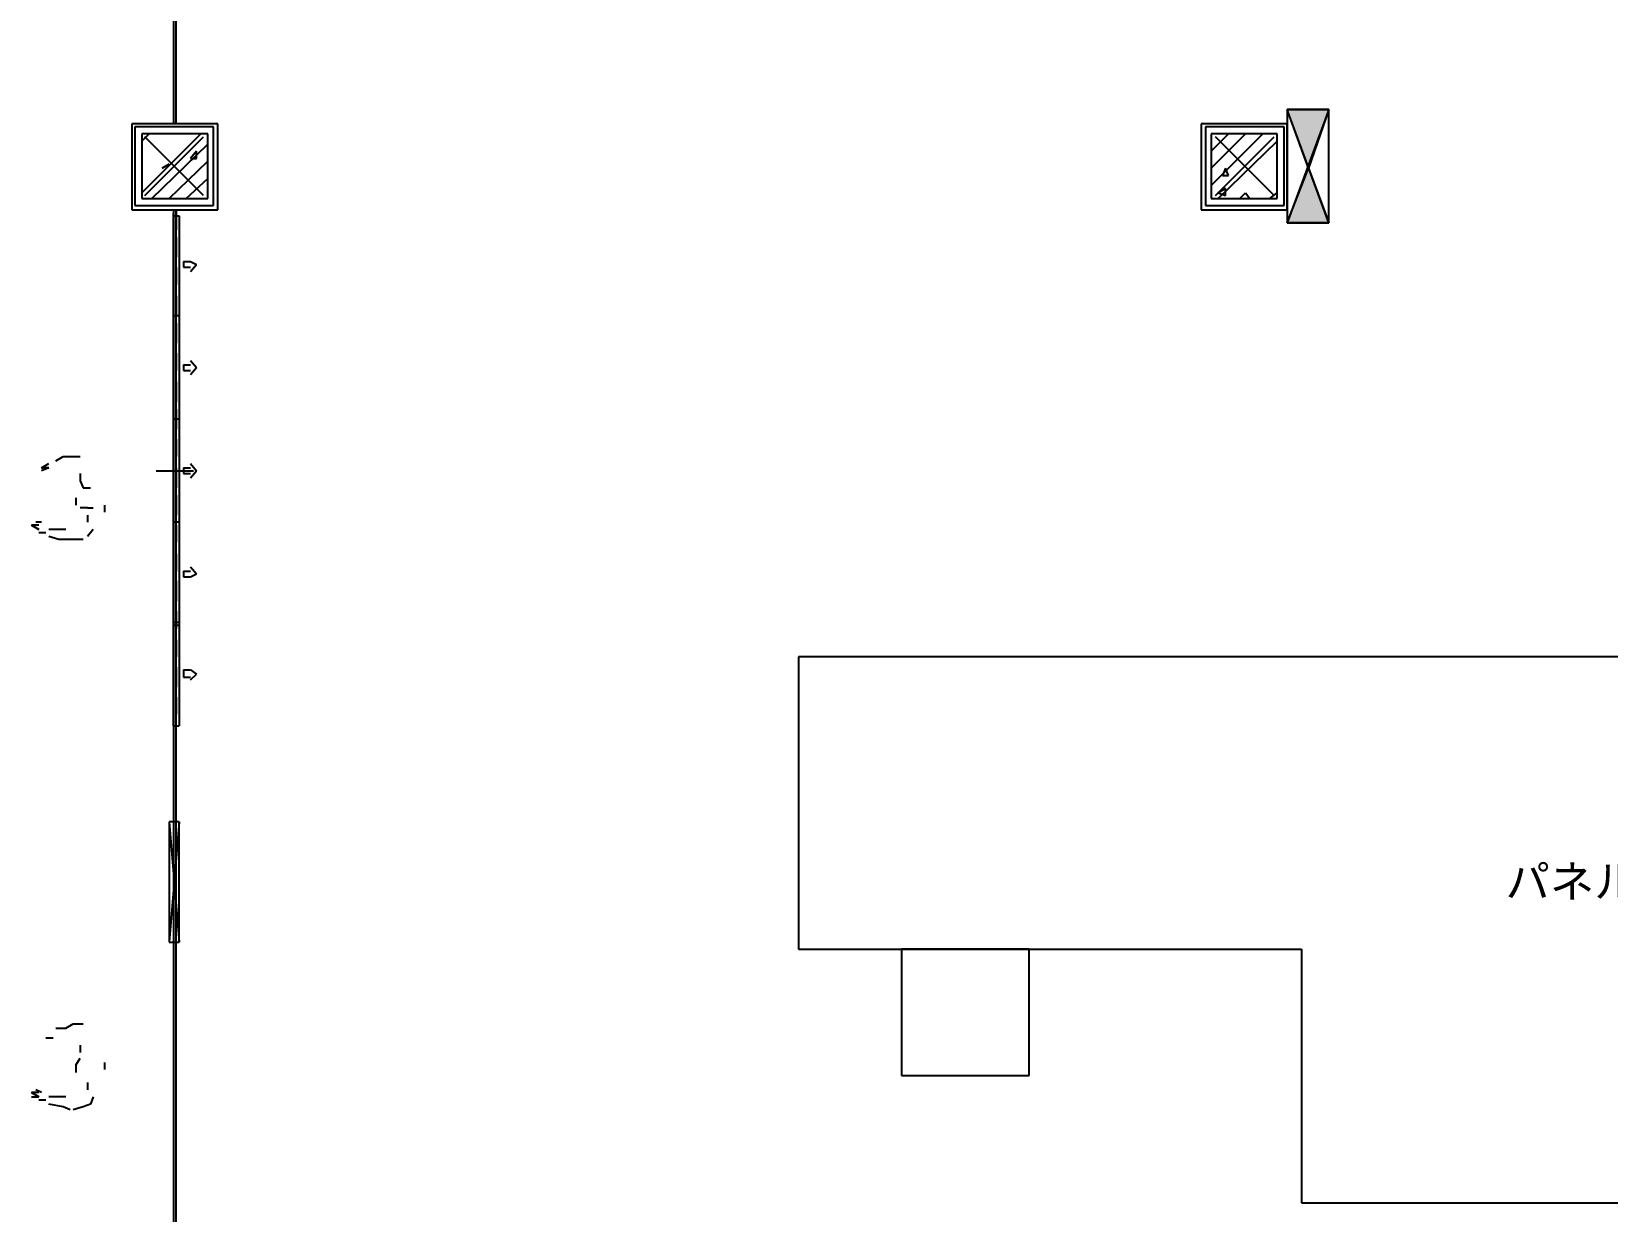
# Model space of a CAD drawing. Header units: millimetres. Extents: x 5 to 415, y 48 to 251.
# Drawn here: x 326.76 to 346.15, y 183.89 to 198.41 of the extents above; entities that cross this region are included whole.
import ezdxf

# ---------------------------------------------------------------- set-up
doc = ezdxf.new("R2010")
doc.units = ezdxf.units.MM
for name, color, linetype in [('H', 7, 'Continuous'), ('P', 7, 'Continuous'), ('T', 7, 'Continuous')]:
    doc.layers.add(name, color=color, linetype=linetype)

msp = doc.modelspace()

# ---------------------------------------------------------------- hatches: boundary and pattern name
at = {"layer": 'H', "linetype": 'Continuous'}
for points in [[(342.477, 196.727), (342.23, 197.45), (342.724, 197.45), (342.477, 196.727)], [(342.23, 196.056), (342.477, 196.727), (342.724, 196.056), (342.23, 196.056)]]:
    msp.add_hatch(color=256, dxfattribs=at).paths.add_polyline_path(points)

# ---------------------------------------------------------------- linework, layer by layer
at = {"layer": 'P'}
for points in [[(328.507, 204.735), (328.507, 197.273)], [(328.542, 197.273), (328.542, 204.735)], [(342.212, 197.45), (342.724, 197.45)], [(342.477, 196.727), (342.212, 197.45)], [(342.212, 197.45), (342.212, 196.056)], [(342.724, 197.45), (342.212, 197.45)], [(342.724, 196.056), (342.212, 197.45)], [(342.724, 197.45), (342.212, 196.056)], [(342.724, 197.45), (342.477, 196.727)], [(342.724, 196.056), (342.724, 197.45)], [(327.995, 197.273), (327.995, 196.215)], [(329.053, 197.273), (327.995, 197.273)], [(329.053, 196.215), (329.053, 197.273)], [(341.154, 197.273), (341.154, 196.215)], [(342.212, 197.273), (341.154, 197.273)], [(342.212, 196.215), (342.212, 197.273)], [(328.03, 197.238), (328.03, 196.268)], [(329.001, 197.238), (328.03, 197.238)], [(328.119, 196.427), (328.842, 197.15)], [(328.119, 197.062), (328.207, 197.15)], [(328.93, 197.15), (328.119, 197.15)], [(328.119, 197.15), (328.119, 196.356)], [(328.877, 196.391), (328.154, 197.115)], [(328.154, 196.391), (328.877, 197.115)], [(328.93, 196.356), (328.93, 197.15)], [(329.001, 196.268), (329.001, 197.238)], [(341.207, 197.238), (341.207, 196.268)], [(342.177, 197.238), (341.207, 197.238)], [(341.277, 196.938), (341.489, 197.15)], [(341.277, 196.727), (341.701, 197.15)], [(341.277, 196.515), (341.912, 197.15)], [(342.089, 197.15), (341.277, 197.15)], [(341.277, 197.15), (341.277, 196.356)], [(342.053, 196.391), (341.33, 197.115)], [(341.33, 196.391), (342.053, 197.115)], [(341.365, 196.356), (342.089, 197.062)], [(342.089, 196.356), (342.089, 197.15)], [(342.177, 196.268), (342.177, 197.238)], [(328.242, 196.356), (328.93, 197.026)], [(328.789, 196.938), (328.718, 196.85)], [(328.789, 196.85), (328.789, 196.938)], [(328.454, 196.779), (328.366, 196.727)], [(328.366, 196.727), (328.454, 196.779)], [(328.454, 196.356), (328.93, 196.815)], [(328.718, 196.85), (328.789, 196.85)], [(341.454, 196.727), (341.418, 196.638)], [(341.489, 196.638), (341.454, 196.727)], [(342.212, 196.056), (342.477, 196.727)], [(342.477, 196.727), (342.724, 196.056)], [(328.665, 196.356), (328.93, 196.603)], [(341.454, 196.48), (341.365, 196.427)], [(341.418, 196.638), (341.489, 196.638)], [(341.454, 196.391), (341.454, 196.48)], [(328.119, 196.356), (328.93, 196.356)], [(341.277, 196.356), (342.089, 196.356)], [(341.365, 196.427), (341.454, 196.391)], [(341.63, 196.356), (341.701, 196.427)], [(341.701, 196.427), (341.753, 196.356)], [(342, 196.356), (342.089, 196.427)], [(327.995, 196.215), (329.053, 196.215)], [(328.03, 196.268), (329.001, 196.268)], [(328.507, 196.215), (328.507, 181.61)], [(328.507, 195.933), (328.507, 196.18)], [(328.507, 196.144), (328.577, 196.144)], [(328.507, 189.865), (328.507, 196.144)], [(328.542, 181.61), (328.542, 196.215)], [(328.542, 196.215), (328.542, 195.968)], [(328.577, 196.144), (328.577, 189.865)], [(341.154, 196.215), (342.212, 196.215)], [(341.207, 196.268), (342.177, 196.268)], [(342.724, 196.056), (342.212, 196.056)], [(342.212, 196.056), (342.724, 196.056)], [(328.507, 195.58), (328.507, 195.792)], [(328.542, 195.88), (328.542, 195.633)], [(328.542, 195.509), (328.542, 195.298)], [(328.63, 195.58), (328.63, 195.509)], [(328.63, 195.58), (328.718, 195.58)], [(328.63, 195.509), (328.718, 195.509)], [(328.718, 195.58), (328.789, 195.545)], [(328.718, 195.457), (328.789, 195.545)], [(328.507, 195.21), (328.507, 195.457)], [(328.507, 194.874), (328.507, 195.121)], [(328.542, 195.157), (328.542, 194.91)], [(328.577, 194.91), (328.507, 194.91)], [(328.577, 194.91), (328.507, 194.91)], [(328.507, 194.522), (328.507, 194.733)], [(328.542, 194.822), (328.542, 194.575)], [(328.507, 194.151), (328.507, 194.398)], [(328.542, 194.451), (328.542, 194.239)], [(328.718, 194.363), (328.789, 194.275)], [(328.63, 194.31), (328.63, 194.239)], [(328.63, 194.31), (328.718, 194.31)], [(328.63, 194.239), (328.718, 194.239)], [(328.718, 194.187), (328.789, 194.275)], [(328.507, 193.816), (328.507, 194.063)], [(328.542, 194.098), (328.542, 193.851)], [(328.542, 193.763), (328.542, 193.516)], [(328.507, 193.463), (328.507, 193.675)], [(328.577, 193.64), (328.507, 193.64)], [(328.577, 193.64), (328.507, 193.64)], [(328.542, 193.393), (328.542, 193.181)], [(327.06, 193.128), (327.148, 193.181)], [(327.148, 193.181), (327.272, 193.181)], [(327.272, 193.181), (327.36, 193.181)], [(328.507, 193.128), (328.507, 193.34)], [(326.884, 193.04), (326.972, 193.093)], [(326.972, 193.04), (326.884, 193.005)], [(326.884, 193.04), (326.972, 193.04)], [(326.972, 193.04), (326.884, 193.04)], [(328.295, 193.005), (328.754, 193.005)], [(328.507, 192.758), (328.507, 193.005)], [(328.542, 193.04), (328.542, 192.793)], [(328.63, 193.04), (328.63, 192.969)], [(328.63, 193.04), (328.718, 193.04)], [(328.718, 193.093), (328.789, 193.005)], [(328.718, 192.917), (328.789, 193.005)], [(327.36, 192.969), (327.36, 192.881)], [(327.36, 192.881), (327.395, 192.793)], [(327.395, 192.793), (327.484, 192.793)], [(328.63, 192.969), (328.718, 192.969)], [(327.307, 192.67), (327.307, 192.581)], [(328.507, 192.405), (328.507, 192.617)], [(328.542, 192.705), (328.542, 192.458)], [(327.448, 192.546), (327.36, 192.546)], [(327.448, 192.546), (327.519, 192.546)], [(327.448, 192.458), (327.448, 192.37)], [(327.66, 192.581), (327.66, 192.493)], [(326.849, 192.334), (326.76, 192.334)], [(326.76, 192.334), (326.849, 192.282)], [(326.849, 192.282), (326.76, 192.334)], [(326.76, 192.334), (326.849, 192.282)], [(326.884, 192.37), (326.813, 192.37)], [(326.849, 192.246), (326.937, 192.246)], [(327.06, 192.282), (326.972, 192.282)], [(327.184, 192.282), (327.06, 192.282)], [(327.519, 192.282), (327.448, 192.193)], [(328.577, 192.37), (328.507, 192.37)], [(328.577, 192.37), (328.507, 192.37)], [(328.507, 192.07), (328.507, 192.282)], [(328.542, 192.334), (328.542, 192.123)], [(327.096, 192.158), (326.972, 192.193)], [(327.184, 192.158), (327.096, 192.158)], [(327.272, 192.158), (327.184, 192.158)], [(327.395, 192.158), (327.272, 192.158)], [(328.507, 191.699), (328.507, 191.946)], [(328.542, 191.982), (328.542, 191.77)], [(328.718, 191.823), (328.789, 191.735)], [(328.542, 191.647), (328.542, 191.4)], [(328.63, 191.77), (328.63, 191.699)], [(328.63, 191.77), (328.718, 191.77)], [(328.63, 191.699), (328.718, 191.699)], [(328.718, 191.699), (328.789, 191.735)], [(328.507, 191.347), (328.507, 191.611)], [(328.542, 191.276), (328.542, 191.064)], [(328.507, 191.012), (328.507, 191.223)], [(328.577, 191.135), (328.507, 191.135)], [(328.577, 191.1), (328.507, 191.1)], [(328.507, 190.641), (328.507, 190.888)], [(328.542, 190.923), (328.542, 190.712)], [(336.197, 190.712), (336.197, 187.113)], [(355.97, 190.712), (336.197, 190.712)], [(328.507, 190.288), (328.507, 190.553)], [(328.542, 190.588), (328.542, 190.341)], [(328.63, 190.553), (328.63, 190.465)], [(328.63, 190.553), (328.718, 190.553)], [(328.63, 190.465), (328.718, 190.465)], [(328.718, 190.553), (328.789, 190.5)], [(328.718, 190.429), (328.789, 190.5)], [(328.507, 189.953), (328.507, 190.165)], [(328.542, 190.218), (328.542, 190.006)], [(328.507, 189.865), (328.577, 189.865)], [(328.577, 188.683), (328.454, 188.683)], [(328.454, 188.683), (328.454, 187.202)], [(328.577, 188.683), (328.454, 187.202)], [(328.454, 188.683), (328.577, 187.202)], [(328.577, 187.202), (328.577, 188.683)], [(328.454, 187.202), (328.577, 187.202)], [(336.197, 187.113), (342.388, 187.113)], [(339.037, 187.113), (337.467, 187.113)], [(337.467, 187.113), (337.467, 185.561)], [(339.037, 185.561), (339.037, 187.113)], [(342.388, 187.113), (342.388, 183.991)], [(327.184, 186.143), (327.272, 186.196)], [(327.272, 186.196), (327.395, 186.196)], [(327.025, 186.02), (326.937, 186.02)], [(327.06, 186.143), (327.184, 186.143)], [(327.36, 185.932), (327.36, 185.843)], [(327.307, 185.685), (327.36, 185.773)], [(327.307, 185.685), (327.307, 185.596)], [(327.66, 185.72), (327.66, 185.632)], [(327.448, 185.473), (327.448, 185.385)], [(337.467, 185.561), (339.037, 185.561)], [(326.849, 185.349), (326.76, 185.349)], [(326.76, 185.349), (326.849, 185.297)], [(326.849, 185.297), (326.76, 185.349)], [(326.76, 185.297), (326.849, 185.297)], [(326.884, 185.349), (326.813, 185.385)], [(326.849, 185.261), (326.937, 185.261)], [(327.096, 185.297), (326.972, 185.297)], [(327.184, 185.297), (327.096, 185.297)], [(327.519, 185.297), (327.484, 185.208)], [(327.148, 185.173), (326.972, 185.208)], [(327.237, 185.138), (327.148, 185.173)], [(327.395, 185.173), (327.272, 185.138)], [(327.484, 185.208), (327.395, 185.173)], [(342.388, 183.991), (355.97, 183.991)]]:
    msp.add_lwpolyline(points, dxfattribs=at)

# ---------------------------------------------------------------- texts
at = {"layer": 'T', "insert": (344.9, 187.7), "char_height": 0.4, "attachment_point": 7}
msp.add_mtext('{\\fArial|b0|i0|c0|p18;パネル分断装置}', dxfattribs=at)

doc.saveas('drawing.dxf')
